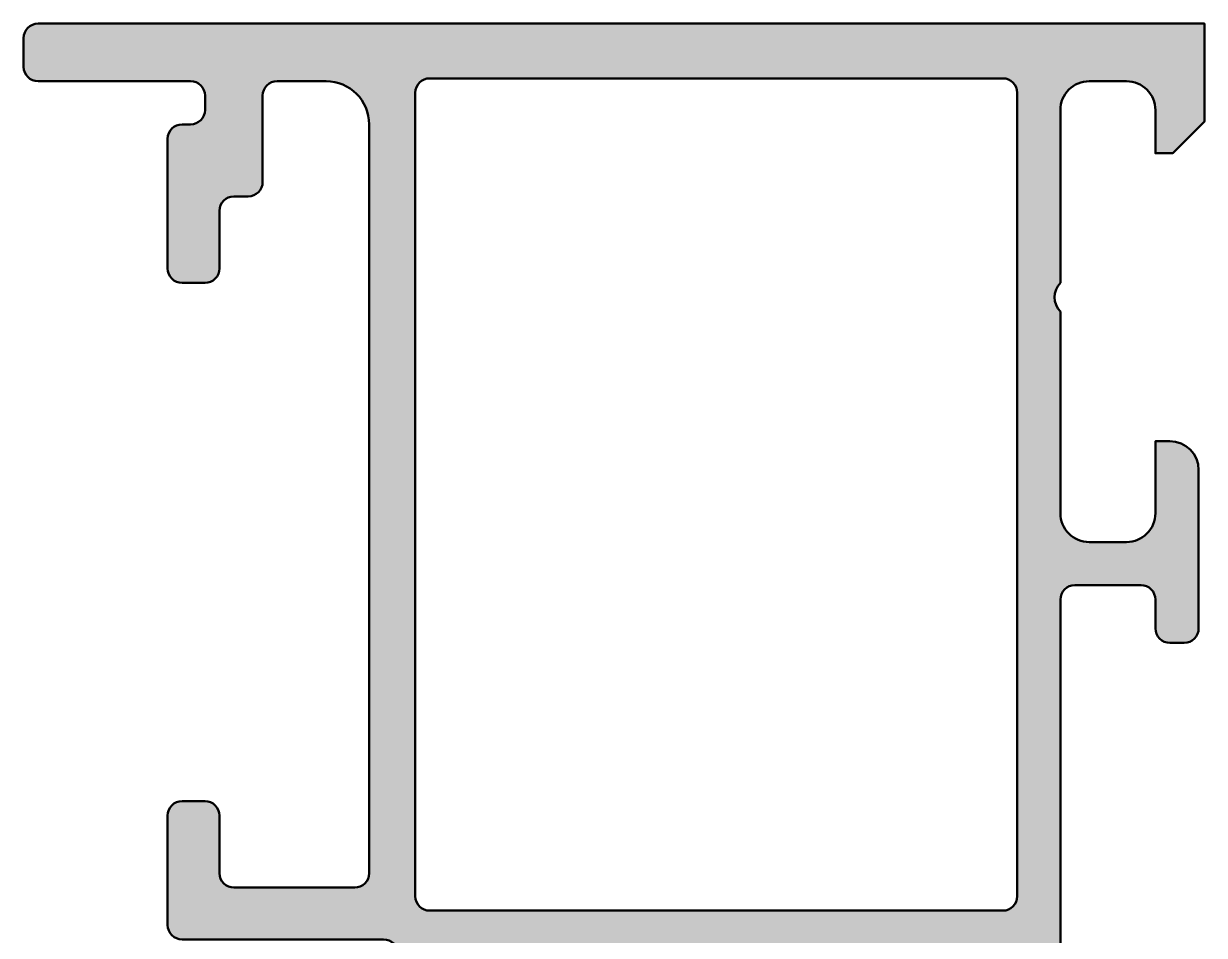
# Model space of a CAD drawing. Extents: x -15 to 48, y 0 to 85.
# Drawn here: x -15 to 26, y 53.34 to 85 of the extents above; entities that cross this region are included whole.
import ezdxf

# ---------------------------------------------------------------- set-up
doc = ezdxf.new("R2010")
doc.units = 0
doc.layers.add('0S-Alu contour', color=7, linetype='Continuous', lineweight=50)
doc.layers.add('0S-Alu hatch', color=252, linetype='Continuous', lineweight=25)

# ---------------------------------------------------------------- blocks, each defined once
blk = doc.blocks.new('357100__90A78F43_B947_4B0A_9576_E5086F5891FD_')
at = {"layer": '0S-Alu hatch'}
h = blk.add_hatch(color=256, dxfattribs=at)
edge = h.paths.add_edge_path()
edge.add_line((-15.00000000000001, 84.49999999999997), (-15.00000000000001, 83.50000000000001))
edge.add_arc((-14.50000000000001, 83.50000000000001), 0.5, 180, 270)
edge.add_line((-14.50000000000001, 83.00000000000001), (-9.200000000000008, 83.00000000000001))
edge.add_ellipse((-9.200000000000005, 82.50000000000001), major_axis=(-0.5, 0), ratio=1, start_angle=180, end_angle=270.0000000000006, ccw=False)
edge.add_line((-8.700000000000012, 82.50000000000001), (-8.700000000000008, 82))
edge.add_ellipse((-9.200000000000003, 82), major_axis=(-0.4999999999999929, 0), ratio=1, start_angle=89.9999999999992, end_angle=180, ccw=False)
edge.add_line((-9.200000000000008, 81.5), (-9.499999999999986, 81.5))
edge.add_arc((-9.499999999999986, 81), 0.5000000000000054, 90, 180)
edge.add_line((-9.999999999999991, 81), (-10, 76.50000000000001))
edge.add_arc((-9.5, 76.50000000000001), 0.5, 180, 270)
edge.add_line((-9.5, 76.00000000000001), (-8.700000000000008, 76.00000000000001))
edge.add_arc((-8.700000000000003, 76.50000000000001), 0.5000000000000054, 269.9999999999992, 360)
edge.add_line((-8.199999999999998, 76.50000000000001), (-8.200000000000003, 78.5))
edge.add_ellipse((-7.699999999999972, 78.5), major_axis=(-0.5000000000000302, 0), ratio=1, start_angle=270.0000000000043, end_angle=360, ccw=False)
edge.add_line((-7.700000000000009, 79.00000000000003), (-7.200000000000009, 79.00000000000001))
edge.add_arc((-7.199999999999995, 79.50000000000001), 0.4999999999999965, 269.9999999999984, 360)
edge.add_line((-6.699999999999999, 79.50000000000001), (-6.699999999999988, 82.5))
edge.add_ellipse((-6.199999999999993, 82.5), major_axis=(-0.4999999999999947, 0), ratio=1, start_angle=269.9999999999994, end_angle=360, ccw=False)
edge.add_line((-6.199999999999988, 83), (-4.500000000000007, 83.00000000000001))
edge.add_ellipse((-4.500000000000015, 81.5), major_axis=(-1.500000000000013, 0), ratio=1, start_angle=180, end_angle=269.9999999999997, ccw=False)
edge.add_line((-3.000000000000006, 81.5), (-2.999999999999992, 55.5))
edge.add_ellipse((-3.499999999999995, 55.5), major_axis=(-0.5000000000000027, 0), ratio=1, start_angle=89.99999999999949, end_angle=180, ccw=False)
edge.add_line((-3.5, 55), (-7.700000000000002, 55))
edge.add_ellipse((-7.700000000000006, 55.49999999999999), major_axis=(-0.4999999999999929, 0), ratio=1, start_angle=0, end_angle=90.0000000000004, ccw=False)
edge.add_line((-8.200000000000003, 55.5), (-8.200000000000003, 57.5))
edge.add_arc((-8.700000000000017, 57.5), 0.5000000000000142, 0, 90)
edge.add_line((-8.700000000000017, 58.00000000000001), (-9.500000000000021, 58.00000000000001))
edge.add_arc((-9.500000000000021, 57.5), 0.5000000000000142, 90, 180)
edge.add_line((-10.00000000000003, 57.5), (-10, 53.69999999999999))
edge.add_arc((-9.500000000000007, 53.7), 0.5, 180, 270.0000000000008)
edge.add_line((-9.5, 53.2), (-2.500000000000007, 53.2))
edge.add_ellipse((-2.500000000000002, 52.70000000000001), major_axis=(-0.4999999999999929, 0), ratio=1, start_angle=180, end_angle=270.0000000000005, ccw=False)
edge.add_line((-2.000000000000007, 52.70000000000001), (-2.000000000000014, 52.4997041128838))
edge.add_ellipse((-2.078764269981437, 52.23242844208307), major_axis=(-0.2786397215539915, 0), ratio=1, start_angle=178.8354106259041, end_angle=253.58012358050888, ccw=False)
edge.add_line((-1.800182105468767, 52.22676522364128), (-1.80018210546877, 51.77317122364127))
edge.add_ellipse((-2.07905020111193, 51.76751056416417), major_axis=(-0.2789255417371419, 0), ratio=1, start_angle=106.4245945553564, end_angle=181.1628700728938, ccw=False)
edge.add_line((-2.000183105468757, 51.49996722364125), (-2.000183105468757, 49.61995622363275))
edge.add_arc((-1.700183105468745, 49.61995622363275), 0.3000000000000114, 180, 270)
edge.add_line((-1.700183105468745, 49.31995622363274), (-0.7202087864259284, 49.31995622363274))
edge.add_arc((-0.7202087864259568, 49.61995622363272), 0.2999999999999829, 270.0000000000054, 360)
edge.add_line((-0.4202087864259739, 49.61995622363272), (-0.4202087864259739, 52.37995422363275))
edge.add_ellipse((-0.3002087864259616, 52.37995422363274), major_axis=(-0.1200000000000122, 0), ratio=1, start_angle=270.00000000000364, end_angle=360, ccw=False)
edge.add_line((-0.3002087864259693, 52.49995422363276), (3.99981689453125, 52.49995422363276))
edge.add_ellipse((3.999816894531255, 51.99995422363276), major_axis=(-0.4999999999999929, 0), ratio=1, start_angle=180, end_angle=270.0000000000006, ccw=False)
edge.add_line((4.49981689453125, 51.99995422363276), (4.49981689453125, 51.29995422363271))
edge.add_line((4.49981689453125, 51.29995422363271), (3.1183214369089, 48.90713390060517))
edge.add_arc((3.237936679179568, 48.83807400828104), 0.1381197846482969, 150.0000000000043, 275.6225775507954)
edge.add_arc((2.761593653357465, 53.67656308548024), 4.999999999999703, 275.6225775507939, 342.2520008957134)
edge.add_ellipse((7.999829104157951, 51.99999237060513), major_axis=(-0.500000000000282, 0), ratio=1, start_angle=270.00000000000307, end_angle=342.25200089571155, ccw=False)
edge.add_line((7.999829104157925, 52.49999237060541), (10.99993896484375, 52.49999237060541))
edge.add_ellipse((10.99993896484375, 51.99999237060543), major_axis=(-0.4999999999999787, 0), ratio=1, start_angle=197.748416356072, end_angle=269.99999999999983, ccw=False)
edge.add_arc((16.23816220601757, 53.67660123245323), 5.00000000000003, 197.7484163560697, 264.377422449206)
edge.add_arc((15.76181918019546, 48.83811215525371), 0.1381197846483191, 264.3774224491937, 389.999999999981)
edge.add_line((15.88143442246616, 48.90717204757783), (14.49993896484375, 51.29999237060542))
edge.add_line((14.49993896484375, 51.29999237060542), (14.49993896484375, 51.99999237060541))
edge.add_ellipse((14.99993896484374, 51.99999237060541), major_axis=(-0.4999999999999912, 0), ratio=1, start_angle=269.999999999999, end_angle=360, ccw=False)
edge.add_line((14.99993896484375, 52.49999237060541), (19.29996464580097, 52.49999237060541))
edge.add_ellipse((19.29996464580097, 52.37999237060541), major_axis=(-0.1200000000000045, 0), ratio=1, start_angle=180, end_angle=270, ccw=False)
edge.add_line((19.41996464580097, 52.37999237060541), (19.41996464580097, 49.61999437060541))
edge.add_arc((19.71996464580098, 49.61999437060541), 0.3000000000000114, 180, 270)
edge.add_line((19.71996464580098, 49.3199943706054), (20.69993896484374, 49.3199943706054))
edge.add_arc((20.69993896484374, 49.61999437060541), 0.3000000000000114, 270.0000000000007, 360)
edge.add_line((20.99993896484375, 49.61999437060541), (20.99993896484375, 51.50000537061391))
edge.add_ellipse((21.07880606048693, 51.76754871113684), major_axis=(-0.2789255417371483, 0), ratio=1, start_angle=-1.1628700728924741, end_angle=73.575405444642, ccw=False)
edge.add_line((20.79993796484377, 51.77320937061392), (20.79993796484377, 52.22680337061394))
edge.add_ellipse((21.07881092337402, 52.23243563803698), major_axis=(-0.2789298288741123, 0), ratio=1, start_angle=-73.58769404635859, end_angle=1.157018908250791, ccw=False)
edge.add_line((20.99999999999999, 52.5), (21, 64.99999999999999))
edge.add_ellipse((21.5, 64.99999999999999), major_axis=(-0.4999999999999965, 0), ratio=1, start_angle=269.9999999999996, end_angle=360, ccw=False)
edge.add_line((21.5, 65.49999999999999), (23.8, 65.49999999999999))
edge.add_ellipse((23.8, 64.99999999999999), major_axis=(-0.5, 0), ratio=1, start_angle=180, end_angle=270.0000000000004, ccw=False)
edge.add_line((24.3, 64.99999999999999), (24.3, 63.99999999999998))
edge.add_arc((24.8, 64), 0.4999999999999952, 180, 270.0000000000008)
edge.add_line((24.8, 63.50000000000001), (25.29999999999999, 63.5))
edge.add_arc((25.3, 64), 0.5000000000000036, 269.9999999999996, 360)
edge.add_line((25.8, 64), (25.8, 69.5))
edge.add_arc((24.8, 69.5), 1, 0, 90)
edge.add_line((24.8, 70.5), (24.3, 70.49999999999999))
edge.add_line((24.3, 70.49999999999999), (24.3, 68))
edge.add_ellipse((23.30000000000001, 67.99999999999999), major_axis=(-0.9999999999999928, 0), ratio=1, start_angle=89.9999999999996, end_angle=180, ccw=False)
edge.add_line((23.3, 67), (22, 67))
edge.add_ellipse((21.99999999999999, 67.99999999999999), major_axis=(-0.9999999999999857, 0), ratio=1, start_angle=0, end_angle=90.00000000000063, ccw=False)
edge.add_line((21, 68), (21, 75))
edge.add_ellipse((21.525, 75.5), major_axis=(-0.7250000000000014, 0), ratio=1, start_angle=-43.6028189727034, end_angle=43.60281897270352, ccw=False)
edge.add_line((21, 76), (21, 82))
edge.add_ellipse((21.99999999999999, 82.00000000000001), major_axis=(-0.9999999999999928, 0), ratio=1, start_angle=269.9999999999996, end_angle=360, ccw=False)
edge.add_line((22, 83), (23.3, 83))
edge.add_ellipse((23.30000000000001, 82.00000000000001), major_axis=(-0.9999999999999857, 0), ratio=1, start_angle=180, end_angle=270.0000000000004, ccw=False)
edge.add_line((24.3, 82), (24.3, 80.5))
edge.add_line((24.3, 80.5), (24.9, 80.5))
edge.add_line((24.9, 80.5), (26, 81.60000000000001))
edge.add_line((26, 81.60000000000001), (26, 85))
edge.add_line((26, 85), (-14.50000000000001, 84.99999999999999))
edge.add_arc((-14.50000000000001, 84.49999999999997), 0.5000000000000001, 90, 180)
edge = h.paths.add_edge_path()
edge.add_ellipse((-0.8999999999999985, 82.60000000000001), major_axis=(-0.5, 0), ratio=1, start_angle=270, end_angle=360, ccw=False)
edge.add_line((-0.8999999999999985, 83.1), (19, 83.1))
edge.add_ellipse((19, 82.60000000000001), major_axis=(-0.5, 0), ratio=1, start_angle=180, end_angle=270, ccw=False)
edge.add_line((19.5, 82.60000000000001), (19.49999999999999, 54.7))
edge.add_ellipse((18.99999999999999, 54.7), major_axis=(-0.5, 0), ratio=1, start_angle=90, end_angle=180, ccw=False)
edge.add_line((18.99999999999999, 54.2), (-0.8999999999999914, 54.2))
edge.add_ellipse((-0.8999999999999914, 54.7), major_axis=(-0.4999999999999965, 0), ratio=1, start_angle=0, end_angle=90, ccw=False)
edge.add_line((-1.399999999999987, 54.7), (-1.399999999999998, 82.60000000000001))
at = {"layer": '0S-Alu contour', "color": 7}
for points in [[(24.3, 82), (24.3, 80.5), (24.9, 80.5), (26, 81.60000000000001), (26, 85), (-14.50000000000001, 84.99999999999999)], [(-15.00000000000001, 84.49999999999997), (-15.00000000000001, 83.50000000000001)], [(-14.50000000000001, 83.00000000000001), (-9.200000000000008, 83.00000000000001)], [(-6.199999999999988, 83), (-4.500000000000007, 83.00000000000001)], [(-0.8999999999999985, 83.1), (19, 83.1)], [(22, 83), (23.3, 83)], [(-8.700000000000012, 82.50000000000001), (-8.700000000000008, 82)], [(-6.699999999999999, 79.50000000000001), (-6.699999999999988, 82.5)], [(-1.399999999999987, 54.7), (-1.399999999999998, 82.60000000000001)], [(19.5, 82.60000000000001), (19.49999999999999, 54.7)], [(21, 76), (21, 82)], [(-9.200000000000008, 81.5), (-9.499999999999986, 81.5)], [(-3.000000000000006, 81.5), (-2.999999999999992, 55.5)], [(-9.999999999999991, 81), (-10, 76.50000000000001)], [(-7.700000000000009, 79.00000000000003), (-7.200000000000009, 79.00000000000001)], [(-8.199999999999998, 76.50000000000001), (-8.200000000000003, 78.5)], [(-9.5, 76.00000000000001), (-8.700000000000008, 76.00000000000001)], [(21, 68), (21, 75)], [(24.8, 70.5), (24.3, 70.49999999999999), (24.3, 68)], [(25.8, 64), (25.8, 69.5)], [(23.3, 67), (22, 67)], [(21.5, 65.49999999999999), (23.8, 65.49999999999999)], [(20.99999999999999, 52.5), (21, 64.99999999999999)], [(24.3, 64.99999999999999), (24.3, 63.99999999999998)], [(24.8, 63.50000000000001), (25.29999999999999, 63.5)], [(-8.700000000000017, 58.00000000000001), (-9.500000000000021, 58.00000000000001)], [(-10.00000000000003, 57.5), (-10, 53.69999999999999)], [(-8.200000000000003, 55.5), (-8.200000000000003, 57.5)], [(-3.5, 55), (-7.700000000000002, 55)], [(18.99999999999999, 54.2), (-0.8999999999999914, 54.2)], [(-9.5, 53.2), (-2.500000000000007, 53.2)], [(-2.000000000000007, 52.70000000000001), (-2.000000000000014, 52.4997041128838)], [(-0.3002087864259693, 52.49995422363276), (3.99981689453125, 52.49995422363276)], [(7.999829104157925, 52.49999237060541), (10.99993896484375, 52.49999237060541)], [(14.99993896484375, 52.49999237060541), (19.29996464580097, 52.49999237060541)], [(-1.800182105468767, 52.22676522364128), (-1.80018210546877, 51.77317122364127)], [(-0.4202087864259739, 49.61995622363272), (-0.4202087864259739, 52.37995422363275)], [(19.41996464580097, 52.37999237060541), (19.41996464580097, 49.61999437060541)], [(20.79993796484377, 51.77320937061392), (20.79993796484377, 52.22680337061394)], [(4.49981689453125, 51.99995422363276), (4.49981689453125, 51.29995422363271), (3.1183214369089, 48.90713390060517)], [(15.88143442246616, 48.90717204757783), (14.49993896484375, 51.29999237060542), (14.49993896484375, 51.99999237060541)], [(-2.000183105468757, 51.49996722364125), (-2.000183105468757, 49.61995622363275)], [(20.99993896484375, 49.61999437060541), (20.99993896484375, 51.50000537061391)], [(-1.700183105468745, 49.31995622363274), (-0.7202087864259284, 49.31995622363274)], [(19.71996464580098, 49.3199943706054), (20.69993896484374, 49.3199943706054)]]:
    blk.add_lwpolyline(points, dxfattribs=at)
for centre, radius, start, end in [((-14.50000000000001, 84.49999999999997), 0.5000000000000001, 90, 180), ((-14.50000000000001, 83.50000000000001), 0.5, 180, 270), ((-9.499999999999986, 81), 0.5000000000000054, 90, 180), ((-7.199999999999995, 79.50000000000001), 0.4999999999999965, 269.9999999999984, 0), ((-9.5, 76.50000000000001), 0.5, 180, 270), ((-8.700000000000003, 76.50000000000001), 0.5000000000000054, 269.9999999999992, 0), ((24.8, 69.5), 1, 0, 90), ((24.8, 64), 0.4999999999999952, 180, 270.0000000000008), ((25.3, 64), 0.5000000000000036, 269.9999999999996, 0), ((-9.500000000000021, 57.5), 0.5000000000000142, 90, 180), ((-8.700000000000017, 57.5), 0.5000000000000142, 0, 90), ((-9.500000000000007, 53.7), 0.5, 180, 270.0000000000008), ((2.761593653357465, 53.67656308548024), 4.999999999999703, 275.6225775507939, 342.2520008957134), ((16.23816220601757, 53.67660123245323), 5.00000000000003, 197.7484163560697, 264.377422449206), ((-1.700183105468745, 49.61995622363275), 0.3000000000000114, 180, 270), ((-0.7202087864259568, 49.61995622363272), 0.2999999999999829, 270.0000000000054, 0), ((19.71996464580098, 49.61999437060541), 0.3000000000000114, 180, 270), ((20.69993896484374, 49.61999437060541), 0.3000000000000114, 270.0000000000007, 0), ((3.237936679179568, 48.83807400828104), 0.1381197846482969, 150.0000000000043, 275.6225775507954), ((15.76181918019546, 48.83811215525371), 0.1381197846483191, 264.3774224491937, 29.99999999998104)]:
    blk.add_arc(centre, radius, start, end, dxfattribs=at)
at = {"layer": '0S-Alu contour', "color": 7, "extrusion": (0, 0, -1)}
for centre, radius, start, end in [((9.200000000000005, 82.50000000000001), 0.5, 89.99999999999939, 180), ((6.199999999999993, 82.5), 0.4999999999999947, 0, 90.00000000000063), ((4.500000000000015, 81.5), 1.500000000000014, 90.0000000000003, 180), ((0.8999999999999985, 82.60000000000001), 0.5, 0, 90), ((-19, 82.60000000000001), 0.5, 90, 180), ((-21.99999999999999, 82.00000000000001), 0.9999999999999928, 0, 90.0000000000004), ((-23.30000000000001, 82.00000000000001), 0.9999999999999857, 89.99999999999959, 180), ((9.200000000000003, 82), 0.4999999999999929, 180, 270.0000000000008), ((7.699999999999972, 78.5), 0.5000000000000302, 0, 89.99999999999571), ((-21.525, 75.5), 0.7250000000000015, 316.3971810272965, 43.6028189727035), ((-21.99999999999999, 67.99999999999999), 0.9999999999999857, 269.9999999999994, 0), ((-23.30000000000001, 67.99999999999999), 0.9999999999999928, 180, 270.0000000000004), ((-21.5, 64.99999999999999), 0.4999999999999965, 0, 90.0000000000004), ((-23.8, 64.99999999999999), 0.5, 89.99999999999959, 180), ((7.700000000000006, 55.49999999999999), 0.4999999999999929, 269.9999999999996, 0), ((3.499999999999995, 55.5), 0.5000000000000027, 180, 270.0000000000005), ((0.8999999999999914, 54.7), 0.4999999999999965, 270, 0), ((-18.99999999999999, 54.7), 0.5, 180, 270), ((2.500000000000002, 52.70000000000001), 0.4999999999999929, 89.99999999999947, 180), ((2.078764269981437, 52.23242844208307), 0.2786397215539915, 106.4198764194911, 181.164589374096), ((0.3002087864259616, 52.37995422363274), 0.1200000000000122, 0, 89.99999999999635), ((-3.999816894531255, 51.99995422363276), 0.4999999999999929, 89.99999999999939, 180), ((-7.999829104157951, 51.99999237060513), 0.500000000000282, 17.74799910428843, 89.99999999999694), ((-10.99993896484375, 51.99999237060543), 0.4999999999999787, 90.00000000000018, 162.251583643928), ((-14.99993896484374, 51.99999237060541), 0.4999999999999912, 0, 90.00000000000102), ((-19.29996464580097, 52.37999237060541), 0.1200000000000045, 90, 180), ((-21.07881092337402, 52.23243563803698), 0.2789298288741123, 358.8429810917492, 73.58769404635868), ((2.07905020111193, 51.76751056416417), 0.2789255417371419, 178.8371299271062, 253.5754054446436), ((-21.07880606048693, 51.76754871113684), 0.2789255417371483, 286.4245945553581, 1.162870072892493)]:
    blk.add_arc(centre, radius, start, end, dxfattribs=at)
blk = doc.blocks.new('374900__5BE10D4E_DB96_40EA_8132_0CA89267DED1_')
at = {"layer": '0S-Alu contour', "color": 7}
blk.add_blockref('357100__90A78F43_B947_4B0A_9576_E5086F5891FD_', (0, 0), dxfattribs=at)

msp = doc.modelspace()

# ---------------------------------------------------------------- block references
at = {"layer": '0S-Alu contour', "color": 7}
msp.add_blockref('374900__5BE10D4E_DB96_40EA_8132_0CA89267DED1_', (0, 0), dxfattribs=at)

doc.saveas('drawing.dxf')
